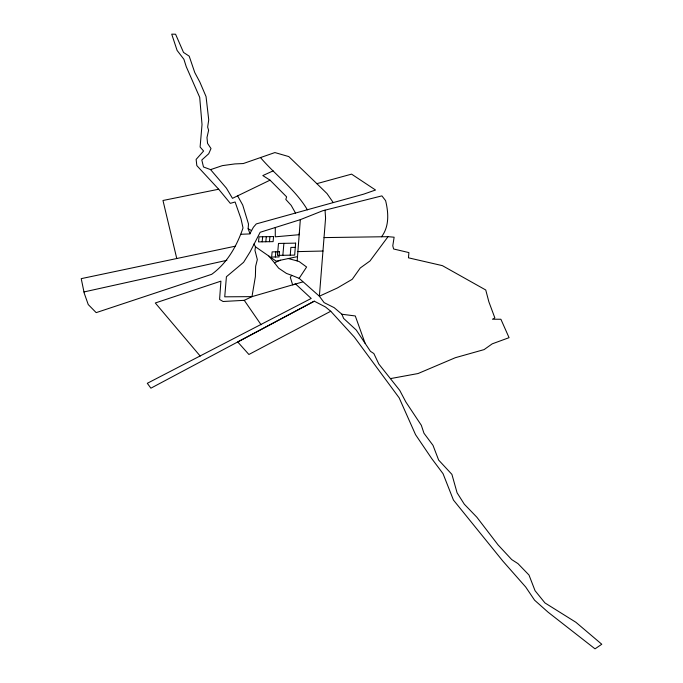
<?xml version="1.0" encoding="UTF-8"?>
<svg xmlns="http://www.w3.org/2000/svg" width="683" height="683" viewBox="0 0 683 683"><rect width="100%" height="100%" fill="white"/><g stroke="black" fill="none" stroke-linecap="round" stroke-linejoin="round"><path stroke-width="1.02" d="M300.315 219.661L275.292 227.524L275.283 236.822L299.197 234.696L300.315 219.661L322.803 210.723L381.899 195.876L385.605 200.648C388.542 212.737 389.455 226.261 381.566 236.77M240.911 234.278L250.063 233.91L248.151 228.779L248.484 223.964L242.73 205.071L237.607 195.842L232.476 198.352L226.432 188.192L210.586 169.623L203.491 166.976L201.809 160.001L208.699 153.769L211.013 148.535L207.564 143.396L206.975 137.565L208.614 130.274L207.649 127.115L208.725 119.815L206.044 96.551L199.854 82.08L194.775 72.56L189.2 56.168L183.514 52.42L175.574 34.218L171.715 34.15L177.102 50.431L183.898 59.276L186.263 66.712L199.701 97.353L202.023 124.537L200.102 147.033L203.602 151.011L196.132 159.404L196.824 165.602L218.68 189.234L230.325 203.363L235.097 201.989L240.988 218.748L243.02 227.943C236.907 245.846 227.294 263.006 211.713 274.301L96.183 312.635L88.235 304.541L84.197 293.084L81.226 278.647L235.054 246.247M299.325 232.946L297.182 260.915L299.137 261.546L306.607 267.01L299.154 278.331L319.371 296.209L324.118 302.62L334.166 307.657L341.918 314.248L343.6 318.398L356.27 330.068L370.442 351.327L373.84 353.538L378.843 364.048L399.717 390.352L405.898 402.048L421.317 425.27L423.989 433.27L433.005 445.359L438.64 460.069L451.907 474.378L457.081 492.793L464.32 504.208L476.845 517.202L498.061 544.897L511.729 559.599L517.953 563.603L528.992 575.026L535.062 590.701L544.957 602.935L575.889 622.273L601.774 644.248L595.03 648.85L548.142 612.233L534.584 600.195L525.705 587.021L502.782 560.999L453.427 500.033L443.045 473.686L431.758 458.617L415.563 434.704L399.171 397.856L354.323 337.069L330.751 311.252L325.45 306.957L314.291 301.177L150.9 388.183L147.297 383.308L311.2 298.454L295.602 283.991L251.984 296.635L244.266 300.332L223.059 301.493L219.584 299.453L220.908 281.148L155.297 302.987L200.213 356.074M290.241 255.169L290.873 247.434L295.287 247.357M282.856 255.297L283.897 243.344M275.334 256.996L275.812 251.822M269.452 241.688L269.947 236.625M265.807 241.756L266.31 236.694M262.152 241.816L262.673 236.753M253.982 243.908L255.485 246.802L254.964 250.405L257.329 259.583L255.655 266.25L255.382 276.572L251.984 296.635L224.733 296.823L226.415 276.743L243.6 262.306L250.072 251.907L260.172 232.28L275.292 227.524M249.935 233.56L253.402 227.243L256.279 223.913L363.646 194.16L375.53 190.011L351.566 174.131L316.861 183.659L288.789 156.578L274.899 152.565L243.302 163.544L234.875 163.92L222.351 165.636L210.586 169.623M390.403 378.613L418.039 373.541L455.322 357.704L484.102 349.602L492.204 343.848L509.066 337.675L500.895 319.251L492.486 319.217L494.842 317.885L488.857 301.784L485.75 289.993L442.362 265.636L408.46 257.815L408.895 252.59L393.613 248.988L392.785 245.82L394.125 237.214L388.029 236.677L369.964 261L360.248 267.992L352.266 279.262L337.462 287.936L319.371 296.209L325.578 218.108L325.04 210.159M299.154 278.331L291.752 275.351L290.292 277.255L292.64 284.845L302.714 281.925M314.291 301.177L237.727 341.952L248.902 354.477L330.751 311.252M237.607 195.842L270.033 180.158L286.612 196.849L285.818 199.453L291.171 205.352L295.534 213.096M273.166 170.861L262.81 175.574L270.033 180.158M268.94 256.125L274.438 262.767L280.465 260.214M83.966 291.948L226.858 260.317M297.506 256.62L276.154 261.128L255.485 246.802M218.68 189.234L162.981 200.486L176.76 258.524M297.89 251.609L323.033 251.037M324.066 237.599L388.029 236.677M341.918 314.248L355.28 315.956L365.115 343.327M288.328 258.558L297.182 260.915M291.752 275.351L286.45 273.431L278.613 268.146L274.438 262.767M248.151 228.779L251.575 230.581M316.861 183.659L327.003 193.571L333.108 202.399M260.744 157.884C275.949 175.582 295.406 189.592 307.401 209.826M244.266 300.332L261.085 324.749M295.619 243.139L294.672 255.101L277.418 255.391L278.502 243.438L295.619 243.139M279.484 251.754L279.023 256.936L271.638 257.056L272.133 251.882L279.484 251.754M273.584 236.557L273.106 241.628L258.507 241.884L259.045 236.822L273.584 236.557"/></g></svg>
